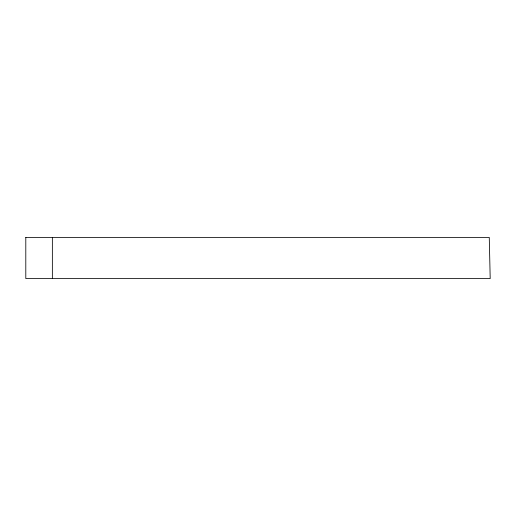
<?xml version="1.0" encoding="UTF-8"?>
<svg xmlns="http://www.w3.org/2000/svg" width="516" height="516" viewBox="0 0 516 516"><rect width="100%" height="100%" fill="white"/><g stroke="black" fill="none" stroke-linecap="round" stroke-linejoin="round"><path stroke-width="0.77" d="M52.361 278.575L52.361 237.425M25.8 237.425L25.8 278.575L490.2 278.575L489.265 237.425L25.8 237.425"/></g></svg>
